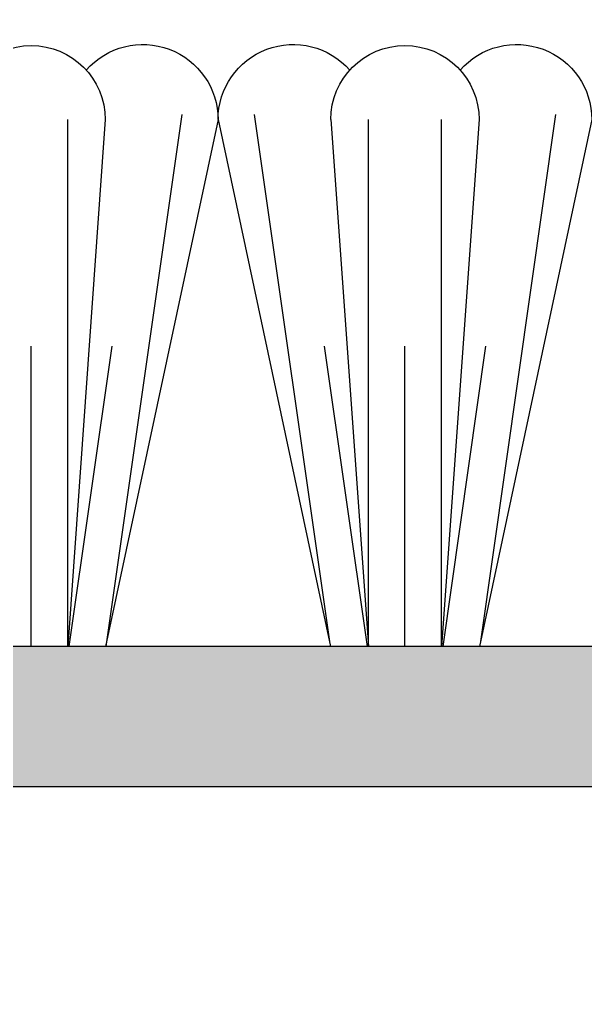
# Model space of a CAD drawing. Header units: inches. Extents: x 0.1 to 52.8, y 2 to 15.4.
# Drawn here: x 21.4841 to 21.7191, y 7.838 to 8.2507 of the extents above; entities that cross this region are included whole.
import ezdxf

# ---------------------------------------------------------------- set-up
doc = ezdxf.new("R2010")
doc.units = ezdxf.units.IN
doc.header["$MEASUREMENT"] = 0
doc.layers.add('Conditions', color=1, linetype='Continuous')
doc.layers.add('Text', color=2, linetype='Continuous')
doc.styles.add('Arial', font='arial.ttf')
doc.dimstyles.new('Arial', dxfattribs={"dimtxt": 0.3125, "dimasz": 0.3125, "dimexe": 0.3125, "dimexo": 0.3125, "dimgap": 0.3125, "dimtad": 0, "dimtih": 1, "dimtoh": 1, "dimdec": 4, "dimzin": 0, "dimdsep": 46, "dimlunit": 4, "dimtxsty": 'Arial', "dimcen": 0.09, "dimadec": 0, "dimazin": 0, "dimtfac": 1, "dimtdec": 4, "dimtofl": 0, "dimtmove": 0, "dimatfit": 3, "dimfxl": 0, "dimfrac": 2, "dimtolj": 1, "dimtzin": 0, "dimarcsym": 0})

# ---------------------------------------------------------------- blocks, each defined once
blk = doc.blocks.new('carpet-teeth2')
for points in [[(1.52972, 1.2548), (1.56097, 1.03563)], [(1.65502, 1.2548), (1.62377, 1.03563)], [(1.68512, 1.2548), (1.71668, 1.03348)], [(1.51467, 1.25266), (1.56143, 1.03348)], [(1.56155, 1.25266), (1.57717, 1.03348)], [(1.57717, 1.03348), (1.57717, 1.25266)], [(1.6232, 1.25266), (1.60757, 1.03348)], [(1.60757, 1.03348), (1.60757, 1.25266)], [(1.67007, 1.25266), (1.62332, 1.03348)], [(1.67007, 1.25266), (1.71683, 1.03348)], [(1.71695, 1.25266), (1.73257, 1.03348)], [(1.73257, 1.03348), (1.73257, 1.25266)], [(1.55881, 1.15848), (1.57663, 1.03348)], [(1.59237, 1.03348), (1.59237, 1.15848)], [(1.62594, 1.15848), (1.60811, 1.03348)], [(1.71421, 1.15848), (1.73203, 1.03348)], [(1.74777, 1.03348), (1.74777, 1.15848)], [(1.09508, 1.03348), (1.77872, 1.03348)]]:
    blk.add_lwpolyline(points)
for centre, radius, start, end in [((1.54592, 1.25266), 0.03125, 41.211, 180), ((1.59237, 1.25266), 0.03082, 0, 180), ((1.63882, 1.25266), 0.03125, 0, 138.789), ((1.70132, 1.25266), 0.03125, 41.211, 180), ((1.74777, 1.25266), 0.03082, 0, 180)]:
    blk.add_arc(centre, radius, start, end)
blk = doc.blocks.new('CARPET')
at = {"layer": 'Conditions'}
h = blk.add_hatch(dxfattribs=at)
h.set_pattern_fill('EXPAND', color=256, scale=0.125, style=0)
h.set_pattern_definition([(30, (-2.21743, -8.57212), (2e-11, 0.075), [0.0625, -0.0125]), (330, (-2.21743, -8.57212), (0.0649519, 0.0375), [0.0625, -0.0125]), (330, (-2.1633, -8.54087), (0.0649519, 0.0375), [0.0625, -0.0125]), (30, (-2.1633, -8.52837), (2e-11, 0.075), [0.0625, -0.0125])])
h.paths.add_polyline_path([(0.70645, 0.05821), (0.50416, 0.05821), (0.33053, 0.05821), (0, 0.05821), (0, 0), (4.98937, 0), (4.98937, 0.05821)])
for p, q in [((0.70645, 0.05821), (4.98937, 0.05821)), ((4.98937, 0), (0, 0))]:
    blk.add_line(p, q, dxfattribs=at)
blk.add_blockref('carpet-teeth2', (0.01307, -0.97527), dxfattribs=at)

msp = doc.modelspace()

# ---------------------------------------------------------------- hatches: boundary and pattern name
at = {"layer": 'Conditions'}
h = msp.add_hatch(dxfattribs=at)
h.set_pattern_fill('AR-CONC', color=256, scale=0.25, style=0)
h.set_pattern_definition([(50, (0.8035, -0.6403), (1.79315, -0.15688), [0.1875, -2.0625]), (355, (0.8035, -0.6403), (-0.34688, 1.88048), [0.15, -1.65]), (100.4514, (0.953, -0.6534), (1.44627, 1.7236), [0.15935, -1.75286]), (46.184, (0.8035, -0.1403), (2.6681, -0.4138), [0.28125, -3.09375]), (96.636, (1.0258, -0.1748), (2.33666, 2.4353), [0.23903, -2.62928]), (351.184, (0.8035, -0.1403), (2.33665, 2.4353), [0.225, -2.475]), (21, (1.0535, -0.2653), (1.49227, -1.00655), [0.1875, -2.0625]), (326, (1.0535, -0.2653), (0.60829, 1.81288), [0.15, -1.65]), (71.4514, (1.1779, -0.3492), (2.10056, 0.80633), [0.15935, -1.75286]), (37.5, (0.8035, -0.64035), (0.0304, 0.832235), [0, -1.63, 0, -1.675, 0, -1.65625]), (7.5, (0.8035, -0.64035), (0.657674, 0.98603), [0, -0.955, 0, -1.5925, 0, -0.63125]), (327.5, (0.246, -0.64035), (1.334556, -0.056387), [0, -0.625, 0, -1.95, 0, -2.5875]), (317.5, (-0.004, -0.6403), (1.457965, 0.25026), [0, -0.8125, 0, -1.295, 0, -1.8375])])
h.paths.add_polyline_path([(23.24966, 7.93178), (21.1353, 7.93178), (21.1353, 6.95178), (20.03739, 6.95178), (20.03154, 6.92409, 0.132956), (20.0329, 6.89983), (20.05453, 6.88818), (20.03053, 6.87526), (20.03053, 6.84356), (20.04356, 6.83655), (20.03053, 6.83124), (20.03053, 6.79954), (20.05453, 6.78662), (20.03053, 6.77369), (20.03053, 6.742), (20.04356, 6.73499), (20.03053, 6.72967), (20.03053, 6.69798), (20.05453, 6.68506), (20.03053, 6.67213), (20.03053, 6.64044), (20.04356, 6.63342), (20.03053, 6.62811), (20.03053, 6.59642), (20.05453, 6.58349), (20.03053, 6.57057), (20.03053, 6.53888), (20.04356, 6.53186), (20.03053, 6.52655), (20.03053, 6.49486), (20.05453, 6.48193), (20.03053, 6.46901), (20.03053, 6.43731), (20.04356, 6.4303), (20.03053, 6.42499), (20.03053, 6.39329), (20.05453, 6.38037), (20.03053, 6.36744), (20.03053, 6.33575), (20.04356, 6.32874), (20.03053, 6.32342), (20.03053, 6.29173), (20.05453, 6.27881), (20.03053, 6.26588), (20.03053, 6.23419), (20.04356, 6.22717), (20.03053, 6.22186), (20.03053, 6.19017), (20.05453, 6.17724), (20.03053, 6.16432), (20.03053, 6.13263), (20.04356, 6.12561), (20.03053, 6.1203), (20.03053, 6.08861), (20.05453, 6.07568), (20.03053, 6.06276), (20.03053, 6.03888), (20.04356, 6.03186), (20.03053, 6.02655), (20.03053, 5.99486), (20.05453, 5.98193), (20.03053, 5.96901), (20.03053, 5.93731), (20.04356, 5.9303), (20.03053, 5.92499), (20.03053, 5.89329), (20.05453, 5.88037), (20.03053, 5.86744), (20.03053, 5.83575), (20.04356, 5.82874), (20.03053, 5.82342), (20.03053, 5.79173), (20.05453, 5.77881), (20.03053, 5.76588), (20.03053, 5.73419), (20.04356, 5.72717), (20.03053, 5.72186), (20.03053, 5.69017), (20.05453, 5.67724), (20.03053, 5.66432), (20.03053, 5.63263), (20.04356, 5.62561), (20.03053, 5.6203), (20.03053, 5.58861), (20.05453, 5.57568), (20.03053, 5.56276), (20.03053, 5.53106), (20.04487, 5.52334), (20.03053, 5.51874), (20.03053, 5.47821), (19.97851, 5.32969, -0.774123), (19.95806, 5.32969), (19.90603, 5.47821), (19.90603, 5.51198), (19.88203, 5.5249), (19.90603, 5.53783), (19.90603, 5.56952), (19.89301, 5.57653), (19.90603, 5.58184), (19.90603, 5.61354), (19.88203, 5.62646), (19.90603, 5.63939), (19.90603, 5.67108), (19.89301, 5.67809), (19.90603, 5.68341), (19.90603, 5.7151), (19.88203, 5.72803), (19.90603, 5.74095), (19.90603, 5.77264), (19.89301, 5.77966), (19.90603, 5.78497), (19.90603, 5.81666), (19.88203, 5.82959), (19.90603, 5.84251), (19.90603, 5.87421), (19.89301, 5.88122), (19.90603, 5.88653), (19.90603, 5.91823), (19.88203, 5.93115), (19.90603, 5.94408), (19.90603, 5.97577), (19.89301, 5.98278), (19.90603, 5.98809), (19.90603, 6.01198), (19.88203, 6.0249), (19.90603, 6.03783), (19.90603, 6.06952), (19.89301, 6.07653), (19.90603, 6.08184), (19.90603, 6.11354), (19.88203, 6.12646), (19.90603, 6.13939), (19.90603, 6.17108), (19.89301, 6.17809), (19.90603, 6.18341), (19.90603, 6.2151), (19.88203, 6.22803), (19.90603, 6.24095), (19.90603, 6.27264), (19.89301, 6.27966), (19.90603, 6.28497), (19.90603, 6.31666), (19.88203, 6.32959), (19.90603, 6.34251), (19.90603, 6.37421), (19.89301, 6.38122), (19.90603, 6.38653), (19.90603, 6.41823), (19.88203, 6.43115), (19.90603, 6.44408), (19.90603, 6.47577), (19.89301, 6.48278), (19.90603, 6.48809), (19.90603, 6.51979), (19.88203, 6.53271), (19.90603, 6.54564), (19.90603, 6.57733), (19.89301, 6.58434), (19.90603, 6.58966), (19.90603, 6.62135), (19.88203, 6.63428), (19.90603, 6.6472), (19.90603, 6.67889), (19.89301, 6.68591), (19.90603, 6.69122), (19.90603, 6.72291), (19.88203, 6.73584), (19.90603, 6.74876), (19.90603, 6.78046), (19.89301, 6.78747), (19.90603, 6.79278), (19.90603, 6.82448), (19.88203, 6.8374), (19.90603, 6.85033), (19.90603, 6.88202), (19.89169, 6.88974), (19.90603, 6.89434), (19.90603, 6.91448, 0.052126), (19.90503, 6.92409), (19.89918, 6.95178), (18.9753, 6.95178), (18.1353, 6.95178), (18.1353, 3.93673), (23.24966, 3.93673)])
h.paths.add_polyline_path([(19.95864, 5.32802, 0.648167), (19.97792, 5.32802), (19.97851, 5.32969, -0.774123), (19.95806, 5.32969)], flags=16)
h.paths.add_polyline_path([(22.33833, 6.42988), (23.58512, 6.42988), (23.58512, 5.93129), (22.33833, 5.93129)], flags=9)
h.paths.add_polyline_path([(22.33833, 5.63438), (26.11617, 5.63438), (26.11617, 4.49791), (22.33833, 4.49791)], flags=9)

# ---------------------------------------------------------------- block references
at = {"layer": 'Conditions', "xscale": -1}
msp.add_blockref('CARPET', (23.24966, 7.93178), dxfattribs=at)

# ---------------------------------------------------------------- leaders
at = {"layer": 'Text', "annotation_type": 0, "has_hookline": 1, "hookline_direction": 0, "text_width": 2.56675}
msp.add_leader([(20.64349, 7.54427), (21.34079, 9.63539), (21.6324, 9.63539)], dimstyle='Arial', dxfattribs=at)

doc.saveas('drawing.dxf')
